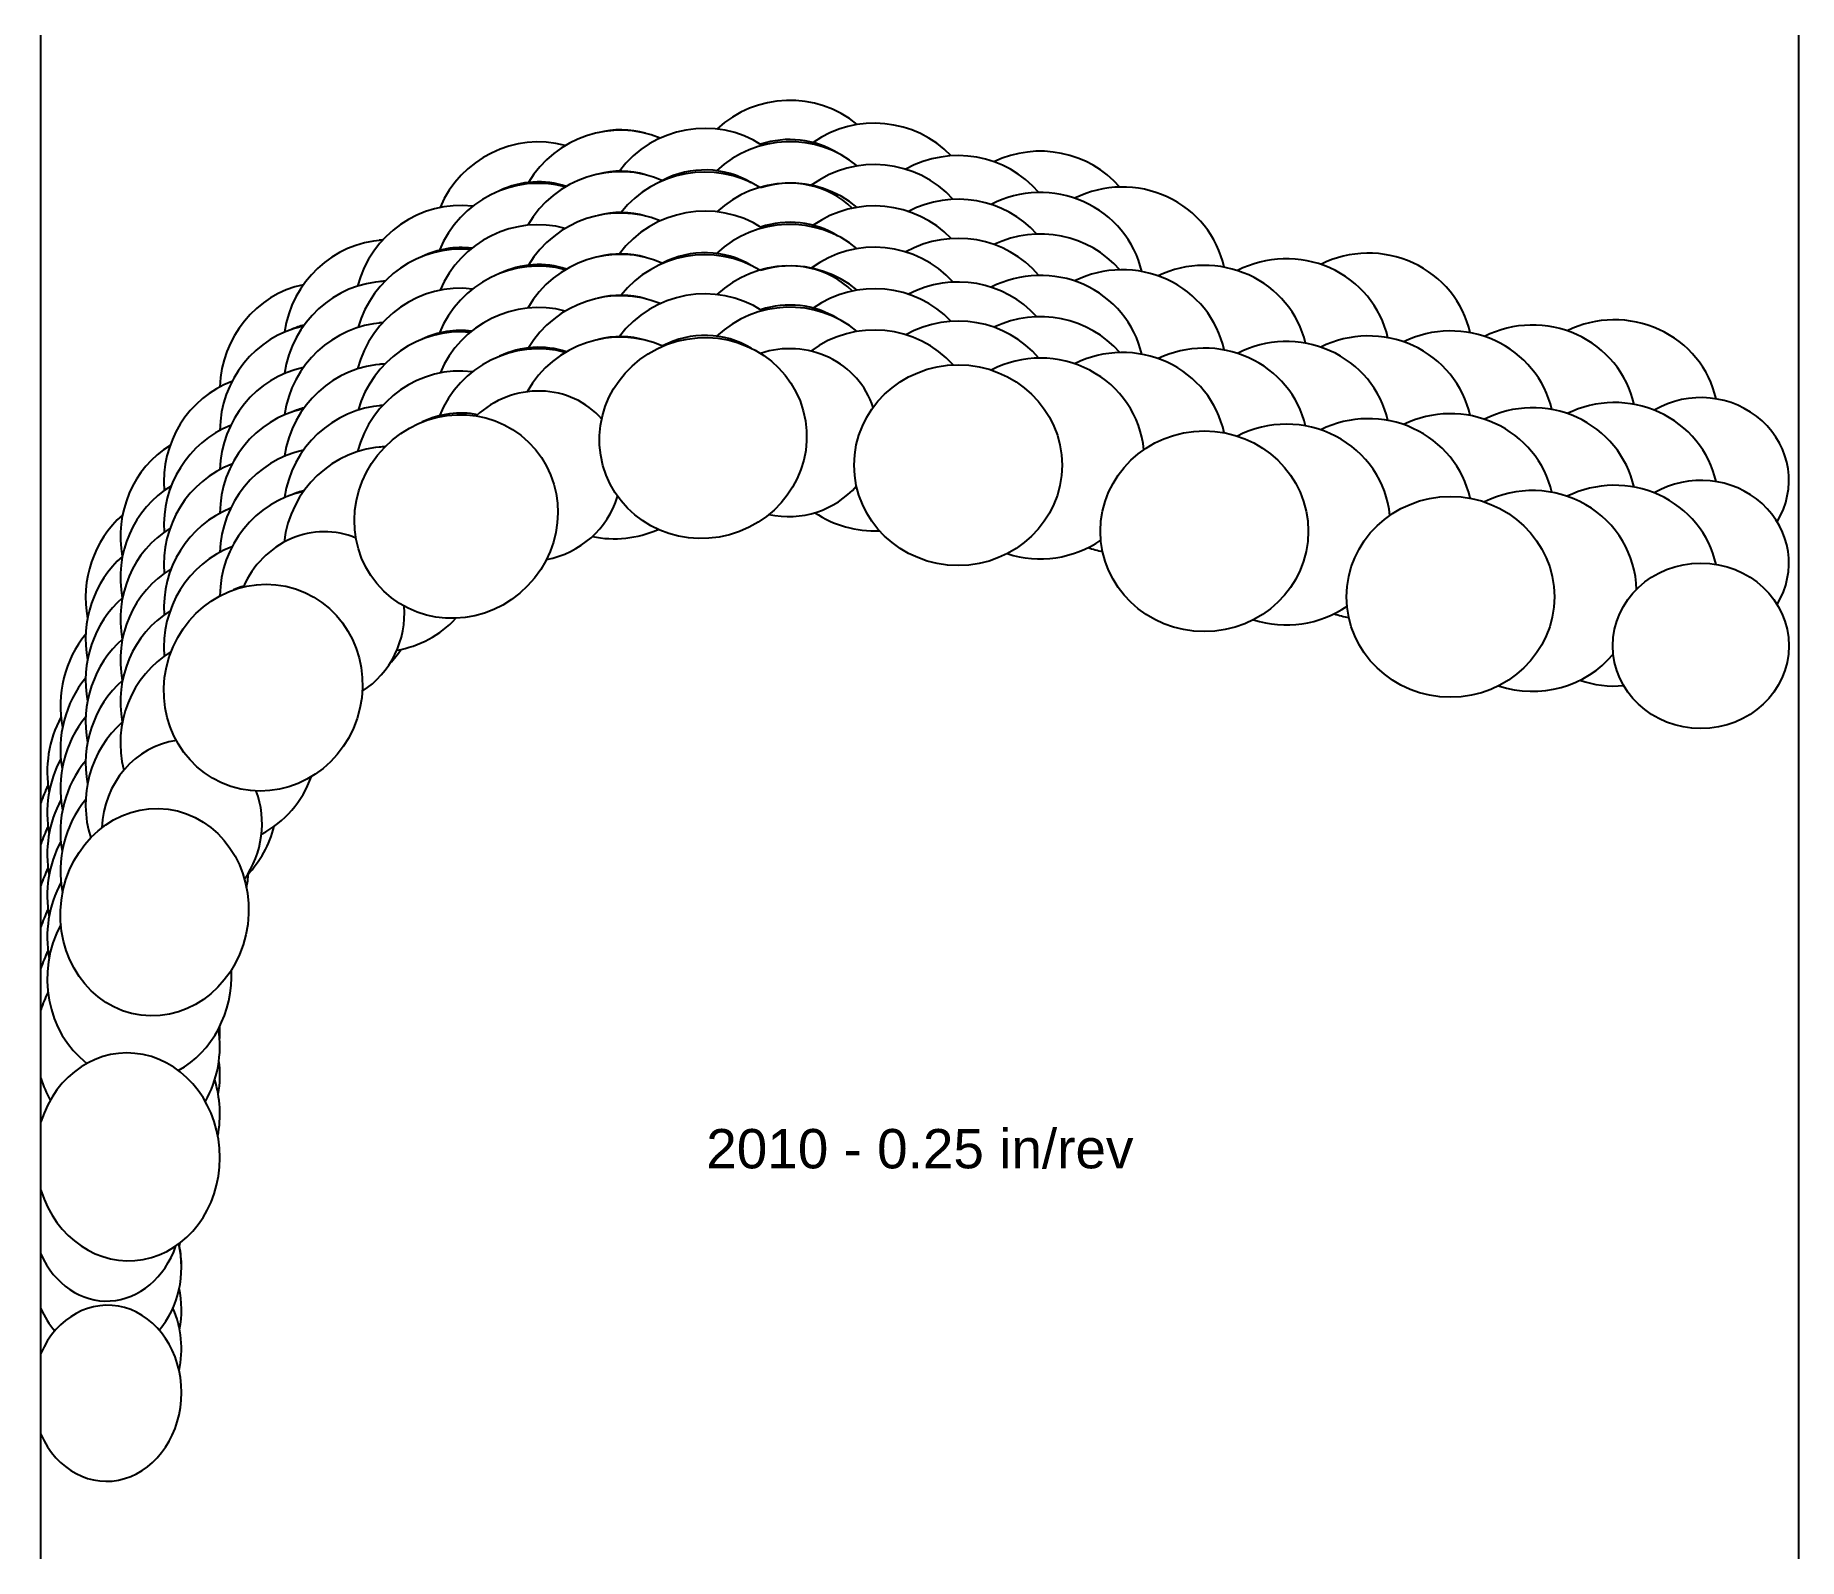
# Model space of a CAD drawing. Header units: inches. Extents: x -5.33 to 0, y -3.46 to 1.15.
import ezdxf
from ezdxf.enums import TextEntityAlignment as Align

# ---------------------------------------------------------------- set-up
doc = ezdxf.new("R2010")
doc.units = ezdxf.units.IN
doc.header["$MEASUREMENT"] = 0
for name, color, linetype, true_color in [('Blade_1', 30, 'Continuous', 0xff7f00), ('Blade_2', 7, 'Continuous', 0xcccc00), ('Blade_3', 7, 'Continuous', 0x00cc00), ('Blade_4', 7, 'Continuous', 0x00cccc), ('Blade_5', 7, 'Continuous', 0x0066cc), ('Blade_6', 190, 'Continuous', 0x7f00ff)]:
    doc.layers.add(name, color=color, linetype=linetype, true_color=true_color)
doc.layers.add('Gage_Line', color=7, linetype='Continuous')
doc.styles.get("Standard").update_dxf_attribs({"font": 'arial.ttf'})

msp = doc.modelspace()

# ---------------------------------------------------------------- linework, layer by layer
at = {"layer": 'Blade_1'}
for centre, major_axis, ratio, start_param, end_param in [((-3.3112, 0.4304), (0.3029, 0.0826), 0.964646, 7.018395, 8.508985), ((-3.0515, 0.4467), (0.2649, 0.0243), 0.953354, 6.964615, 8.095715), ((-2.5405, 0.3484), (0.314, 0), 0.965926, 6.995986, 8.351862), ((-4.0577, 0.1932), (0.2189, 0.2251), 0.95897, 6.937275, 8.369278), ((-3.3112, 0.1804), (0.3029, 0.0826), 0.964646, 7.018395, 8.508985), ((-3.0515, 0.1967), (0.2649, 0.0243), 0.953354, 6.964615, 8.095715), ((-2.5405, 0.0984), (0.314, 0), 0.965926, 6.995986, 8.351862), ((-1.7963, 0.1487), (0.314, 0), 0.965926, 6.510348, 8.315589), ((-4.0577, -0.0568), (0.2189, 0.2251), 0.95897, 6.937275, 8.369278), ((-1.0525, -0.0495), (0.314, 0), 0.965926, 6.502228, 8.322701), ((-3.0515, -0.0533), (0.2649, 0.0243), 0.953354, 6.492933, 8.095715), ((-1.7963, -0.1013), (0.314, 0), 0.965926, 6.510348, 8.315589), ((-3.8204, -0.1841), (0.2222, 0.1462), 0.949116, 6.410498, 8.034357), ((-0.2958, -0.1975), (0.266, 0), 0.939693, 5.75949, 8.411924), ((-1.0525, -0.2995), (0.314, 0), 0.965926, 6.502228, 8.322701), ((-4.6407, -0.3239), (0.0976, 0.2984), 0.951339, 6.948969, 8.252363), ((-0.2958, -0.4475), (0.266, 0), 0.939693, 5.75949, 8.411924), ((-3.8204, -0.1841), (0.2222, 0.1462), 0.949116, 4.291958, 5.433267), ((-3.0515, -0.0533), (0.2649, 0.0243), 0.953354, 4.394023, 5.498685), ((-4.6407, -0.5739), (0.0976, 0.2984), 0.951339, 6.948969, 8.252363), ((-4.4686, -0.615), (0.1333, 0.2302), 0.941818, 6.396248, 7.980797), ((-4.4686, -0.615), (0.1333, 0.2302), 0.941818, 4.217321, 5.354637), ((-4.9691, -1.0024), (0.0408, 0.3113), 0.904651, 7.247251, 8.187173), ((-4.8865, -1.2468), (0.0642, 0.2581), 0.906033, 6.619615, 8.078495), ((-4.9691, -1.2524), (0.0408, 0.3113), 0.904651, 0.964066, 1.903988), ((-4.8865, -1.2468), (0.0642, 0.2581), 0.906033, 4.305359, 5.365012), ((-5.0498, -2.2416), (-0.0108, 0.3138), 0.88604, 1.868061, 7.478879), ((-5.0498, -1.9916), (-0.0108, 0.3138), 0.88604, 4.484327, 4.814983), ((-5.1126, -2.7058), (0.0057, 0.2659), 0.845758, 4.513104, 4.988568), ((-5.1126, -2.9558), (0.0057, 0.2659), 0.845758, 2.072929, 7.402546)]:
    msp.add_ellipse(centre, major_axis=major_axis, ratio=ratio, start_param=start_param, end_param=end_param, dxfattribs=at)
for centre, major_axis, ratio in [((-3.3112, -0.0696), (0.3029, 0.0826), 0.964646), ((-2.5405, -0.1516), (0.314, 0), 0.965926), ((-4.0577, -0.3068), (0.2189, 0.2251), 0.95897), ((-1.7963, -0.3513), (0.314, 0), 0.965926), ((-1.0525, -0.5495), (0.314, 0), 0.965926), ((-4.6407, -0.8239), (0.0976, 0.2984), 0.951339), ((-0.2958, -0.6975), (0.266, 0), 0.939693), ((-4.9691, -1.5024), (0.0408, 0.3113), 0.904651)]:
    msp.add_ellipse(centre, major_axis=major_axis, ratio=ratio, dxfattribs=at)
at = {"layer": 'Blade_2'}
for centre, major_axis, ratio, start_param, end_param in [((-3.5702, 0.4306), (0.2826, 0.1368), 0.963194, 6.961612, 8.472138), ((-3.3112, 0.4863), (0.2584, 0.0631), 0.952453, 7.044413, 8.108137), ((-2.7933, 0.4533), (0.314, 0), 0.965926, 6.994686, 8.507891), ((-2.7933, 0.2033), (0.314, 0), 0.965926, 6.994686, 8.507891), ((-4.0576, 0.2473), (0.1956, 0.1803), 0.946849, 6.953369, 7.542625), ((-3.5702, 0.1806), (0.2826, 0.1368), 0.963194, 6.961612, 8.472138), ((-3.3112, 0.2363), (0.2584, 0.0631), 0.952453, 7.044413, 8.108137), ((-4.2744, 0.0946), (0.1801, 0.2572), 0.956455, 6.909897, 8.343969), ((-3.5702, -0.0694), (0.2826, 0.1368), 0.963194, 6.961612, 8.482908), ((-2.7933, -0.0467), (0.314, 0), 0.965926, 6.994686, 8.51346), ((-4.0576, -0.0027), (0.1956, 0.1803), 0.946849, 6.953369, 7.542625), ((-3.3112, -0.0137), (0.2584, 0.0631), 0.952453, 7.044413, 8.108137), ((-4.2744, -0.1554), (0.1801, 0.2572), 0.956455, 6.909897, 8.343969), ((-4.0576, -0.2527), (0.1956, 0.1803), 0.946849, 6.884925, 7.542625), ((-4.2744, -0.4054), (0.1801, 0.2572), 0.956455, 6.909897, 8.375296), ((-4.7737, -0.4858), (0.0596, 0.3083), 0.949225, 6.991786, 8.251503), ((-2.7933, -0.0467), (0.314, 0), 0.965926, 4.101689, 4.760123), ((-3.5702, -0.0694), (0.2826, 0.1368), 0.963194, 4.030967, 4.681951), ((-4.7737, -0.7358), (0.0596, 0.3083), 0.949225, 6.991786, 8.251503), ((-4.6405, -0.7706), (0.0996, 0.2466), 0.939314, 6.925099, 7.055725), ((-4.2744, -0.4054), (0.1801, 0.2572), 0.956455, 3.897233, 4.561702), ((-4.7737, -0.9858), (0.0596, 0.3083), 0.949225, 6.991786, 8.31836), ((-5.0148, -1.1982), (0.0218, 0.3132), 0.886634, 1.10047, 1.849601), ((-4.7737, -0.9858), (0.0596, 0.3083), 0.949225, 3.785594, 4.546332), ((-5.0148, -1.4482), (0.0218, 0.3132), 0.886634, 1.10047, 1.849601), ((-5.0148, -1.6982), (0.0218, 0.3132), 0.886634, 1.10047, 2.613996), ((-5.0148, -1.6982), (0.0218, 0.3132), 0.886634, 3.655693, 4.843264), ((-5.1126, -2.4114), (0.0052, 0.2659), 0.845563, 2.070284, 4.346511)]:
    msp.add_ellipse(centre, major_axis=major_axis, ratio=ratio, start_param=start_param, end_param=end_param, dxfattribs=at)
at = {"layer": 'Blade_3'}
for centre, major_axis, ratio, start_param, end_param in [((-3.0515, 0.5223), (0.3122, 0.0333), 0.965559, 7.034621, 8.522963), ((-3.8207, 0.3937), (0.2539, 0.1848), 0.961266, 6.938507, 8.429892), ((-3.57, 0.4817), (0.2436, 0.1068), 0.95102, 7.130483, 7.687055), ((-2.2922, 0.3686), (0.314, 0), 0.965926, 6.498402, 8.34611), ((-3.0515, 0.2723), (0.3122, 0.0333), 0.965559, 7.034621, 8.522963), ((-3.8207, 0.1437), (0.2539, 0.1848), 0.961266, 6.938507, 8.429892), ((-3.57, 0.2317), (0.2436, 0.1068), 0.95102, 7.130483, 7.687055), ((-1.5484, 0.1689), (0.314, 0), 0.965926, 6.497913, 8.345596), ((-2.2922, 0.1186), (0.314, 0), 0.965926, 6.498402, 8.34611), ((-4.274, 0.1442), (0.1655, 0.2083), 0.944366, 6.976582, 7.046596), ((-3.0515, 0.0223), (0.3122, 0.0333), 0.965559, 7.034621, 8.522963), ((-4.4691, -0.0361), (0.1394, 0.2813), 0.953875, 6.9286, 8.329674), ((-0.8046, -0.0316), (0.314, 0), 0.965926, 6.494882, 8.335729), ((-3.8207, -0.1063), (0.2539, 0.1848), 0.961266, 6.938507, 8.429892), ((-3.57, -0.0183), (0.2436, 0.1068), 0.95102, 7.130483, 7.687055), ((-1.5484, -0.0811), (0.314, 0), 0.965926, 6.497913, 8.345596), ((-2.2922, -0.1314), (0.314, 0), 0.965926, 6.370502, 8.34611), ((-4.274, -0.1058), (0.1655, 0.2083), 0.944366, 6.976582, 7.046596), ((-4.4691, -0.2861), (0.1394, 0.2813), 0.953875, 6.9286, 8.329674), ((-0.8046, -0.2816), (0.314, 0), 0.965926, 6.494882, 8.335729), ((-1.5484, -0.3311), (0.314, 0), 0.965926, 6.375253, 8.345596), ((-4.274, -0.3558), (0.1655, 0.2083), 0.944366, 6.976582, 7.046596), ((-4.4691, -0.5361), (0.1394, 0.2813), 0.953875, 6.9286, 8.329674), ((-0.8046, -0.5316), (0.314, 0), 0.965926, 6.297181, 8.335729), ((-2.2922, -0.1314), (0.314, 0), 0.965926, 4.388492, 5.334945), ((-4.887, -0.6678), (0.0613, 0.308), 0.921541, 7.160021, 8.267644), ((-1.5484, -0.3311), (0.314, 0), 0.965926, 4.389357, 5.335469), ((-4.887, -0.9178), (0.0613, 0.308), 0.921541, 7.160021, 8.267644), ((-4.4691, -0.5361), (0.1394, 0.2813), 0.953875, 4.3944, 4.567927), ((-0.8046, -0.5316), (0.314, 0), 0.965926, 4.380146, 5.60298), ((-4.887, -1.1678), (0.0613, 0.308), 0.921541, 7.160021, 8.393084), ((-5.0498, -1.403), (-0.0108, 0.3138), 0.88604, 1.009996, 1.195693), ((-4.887, -1.1678), (0.0613, 0.308), 0.921541, 4.106838, 4.652047), ((-5.0498, -1.653), (-0.0108, 0.3138), 0.88604, 1.009996, 1.195693), ((-5.0498, -1.903), (-0.0108, 0.3138), 0.88604, 1.009996, 1.195693), ((-5.0498, -1.903), (-0.0108, 0.3138), 0.88604, 4.10399, 4.838434), ((-5.0498, -1.903), (-0.0108, 0.3138), 0.88604, 1.868061, 2.101358), ((-5.1126, -2.5764), (0.0052, 0.2659), 0.845563, 3.941898, 5.003189), ((-5.1126, -2.5764), (0.0052, 0.2659), 0.845563, 2.070284, 2.388256)]:
    msp.add_ellipse(centre, major_axis=major_axis, ratio=ratio, start_param=start_param, end_param=end_param, dxfattribs=at)
at = {"layer": 'Blade_4'}
for centre, major_axis, ratio, start_param, end_param in [((-3.3112, 0.5623), (0.3029, 0.0826), 0.964646, 6.989124, 8.53731), ((-3.0515, 0.5786), (0.2649, 0.0243), 0.953354, 7.184653, 8.095715), ((-2.5405, 0.4804), (0.314, 0), 0.965926, 6.966705, 8.381239), ((-3.8204, 0.4479), (0.2222, 0.1462), 0.949116, 6.920361, 7.711858), ((-4.0577, 0.3251), (0.2189, 0.2251), 0.95897, 6.912415, 8.394567), ((-3.3112, 0.3123), (0.3029, 0.0826), 0.964646, 6.989124, 8.53731), ((-3.0515, 0.3286), (0.2649, 0.0243), 0.953354, 7.184653, 8.095715), ((-2.5405, 0.2304), (0.314, 0), 0.965926, 6.966705, 8.381239), ((-3.8204, 0.1979), (0.2222, 0.1462), 0.949116, 6.920361, 7.711858), ((-4.0577, 0.0751), (0.2189, 0.2251), 0.95897, 6.912415, 8.394567), ((-3.3112, 0.0623), (0.3029, 0.0826), 0.964646, 6.989124, 8.53731), ((-3.0515, 0.0786), (0.2649, 0.0243), 0.953354, 7.184653, 8.095715), ((-4.4686, 0.017), (0.1333, 0.2302), 0.941818, 7.026358, 7.176028), ((-2.5405, -0.0196), (0.314, 0), 0.965926, 6.966705, 8.381239), ((-3.8204, -0.0521), (0.2222, 0.1462), 0.949116, 6.920361, 7.711858), ((-4.0577, -0.1749), (0.2189, 0.2251), 0.95897, 6.912415, 8.394567), ((-4.6407, -0.192), (0.0976, 0.2984), 0.951339, 6.933929, 8.273559), ((-4.4686, -0.233), (0.1333, 0.2302), 0.941818, 7.026358, 7.176028), ((-4.6407, -0.442), (0.0976, 0.2984), 0.951339, 6.933929, 8.273559), ((-4.4686, -0.483), (0.1333, 0.2302), 0.941818, 7.026358, 7.176028), ((-4.6407, -0.692), (0.0976, 0.2984), 0.951339, 6.933929, 8.273559), ((-4.9691, -0.8704), (0.0408, 0.3113), 0.904651, 0.962779, 1.9266), ((-4.9691, -1.1204), (0.0408, 0.3113), 0.904651, 0.962779, 1.9266), ((-4.9691, -1.3704), (0.0408, 0.3113), 0.904651, 0.962779, 1.9266), ((-4.9691, -1.3704), (0.0408, 0.3113), 0.904651, 4.64403, 4.780267), ((-5.0498, -1.8596), (-0.0108, 0.3138), 0.88604, 4.604319, 4.721309), ((-5.0498, -2.1096), (-0.0108, 0.3138), 0.88604, 4.461755, 5.008776), ((-5.1126, -2.5739), (0.0052, 0.2659), 0.845563, 4.730802, 4.967863), ((-5.1126, -2.8239), (0.0052, 0.2659), 0.845563, 1.110128, 1.11767), ((-5.1126, -2.8239), (0.0052, 0.2659), 0.845563, 4.4857, 5.219419)]:
    msp.add_ellipse(centre, major_axis=major_axis, ratio=ratio, start_param=start_param, end_param=end_param, dxfattribs=at)
at = {"layer": 'Blade_5'}
for centre, major_axis, ratio, start_param, end_param in [((-2.7933, 0.5783), (0.314, 0), 0.965926, 7.023819, 8.485117), ((-3.5702, 0.5556), (0.2826, 0.1368), 0.963194, 6.989752, 8.455095), ((-2.0442, 0.3855), (0.314, 0), 0.965926, 6.485664, 8.331143), ((-3.5702, 0.3056), (0.2826, 0.1368), 0.963194, 6.989752, 8.455095), ((-2.7933, 0.3283), (0.314, 0), 0.965926, 7.023819, 8.485117), ((-4.2744, 0.2196), (0.1801, 0.2572), 0.956455, 6.932574, 8.343969), ((-1.3004, 0.1856), (0.314, 0), 0.965926, 6.491512, 8.330549), ((-2.0442, 0.1355), (0.314, 0), 0.965926, 6.485664, 8.331143), ((-3.5702, 0.0556), (0.2826, 0.1368), 0.963194, 6.989752, 8.455095), ((-2.7933, 0.0783), (0.314, 0), 0.965926, 7.023819, 8.485117), ((-4.2744, -0.0304), (0.1801, 0.2572), 0.956455, 6.932574, 8.343969), ((-0.5566, -0.0157), (0.314, 0), 0.965926, 6.497233, 8.326866), ((-1.3004, -0.0644), (0.314, 0), 0.965926, 6.491512, 8.330549), ((-2.0442, -0.1145), (0.314, 0), 0.965926, 6.485664, 8.331143), ((-4.2744, -0.2804), (0.1801, 0.2572), 0.956455, 6.932574, 8.343969), ((-1.3004, -0.3144), (0.314, 0), 0.965926, 6.491512, 8.330549), ((-0.5566, -0.2657), (0.314, 0), 0.965926, 6.497233, 8.326866), ((-4.7737, -0.3608), (0.0596, 0.3083), 0.949225, 7.004525, 8.251503), ((-0.5566, -0.5157), (0.314, 0), 0.965926, 6.497233, 8.326866), ((-4.7737, -0.6108), (0.0596, 0.3083), 0.949225, 7.004525, 8.251503), ((-2.0442, -0.1145), (0.314, 0), 0.965926, 4.375501, 4.521147), ((-4.7737, -0.8608), (0.0596, 0.3083), 0.949225, 7.004525, 8.251503), ((-1.3004, -0.3144), (0.314, 0), 0.965926, 4.374942, 4.522362), ((-0.5566, -0.5157), (0.314, 0), 0.965926, 4.371468, 4.800622), ((-5.0148, -1.0732), (0.0218, 0.3132), 0.886634, 1.096717, 1.849601), ((-5.0148, -1.3232), (0.0218, 0.3132), 0.886634, 1.096717, 1.849601), ((-5.0148, -1.5732), (0.0218, 0.3132), 0.886634, 1.096717, 1.849601)]:
    msp.add_ellipse(centre, major_axis=major_axis, ratio=ratio, start_param=start_param, end_param=end_param, dxfattribs=at)
at = {"layer": 'Blade_6'}
for centre, major_axis, ratio, start_param, end_param in [((-3.0515, 0.6473), (0.3122, 0.0333), 0.965559, 7.034621, 8.519145), ((-3.8207, 0.5187), (0.2539, 0.1848), 0.961266, 6.938507, 8.416007), ((-3.57, 0.6067), (0.2436, 0.1068), 0.95102, 7.130483, 7.687055), ((-2.2922, 0.4936), (0.314, 0), 0.965926, 6.98168, 8.31643), ((-3.0515, 0.3973), (0.3122, 0.0333), 0.965559, 7.034621, 8.519145), ((-3.8207, 0.2687), (0.2539, 0.1848), 0.961266, 6.938507, 8.416007), ((-3.57, 0.3567), (0.2436, 0.1068), 0.95102, 7.130483, 7.687055), ((-2.2922, 0.2436), (0.314, 0), 0.965926, 6.98168, 8.31643), ((-4.274, 0.2692), (0.1655, 0.2083), 0.944366, 7.003987, 7.046596), ((-3.0515, 0.1473), (0.3122, 0.0333), 0.965559, 7.034621, 8.519145), ((-4.4691, 0.0889), (0.1394, 0.2813), 0.953875, 6.9286, 8.307181), ((-3.8207, 0.0187), (0.2539, 0.1848), 0.961266, 6.938507, 8.416007), ((-3.57, 0.1067), (0.2436, 0.1068), 0.95102, 7.130483, 7.687055), ((-2.2922, -0.0064), (0.314, 0), 0.965926, 6.98168, 8.31643), ((-4.274, 0.0192), (0.1655, 0.2083), 0.944366, 7.003987, 7.046596), ((-4.4691, -0.1611), (0.1394, 0.2813), 0.953875, 6.9286, 8.307181), ((-4.274, -0.2308), (0.1655, 0.2083), 0.944366, 7.003987, 7.046596), ((-4.4691, -0.4111), (0.1394, 0.2813), 0.953875, 6.9286, 8.307181), ((-4.887, -0.5428), (0.0613, 0.308), 0.921541, 7.160021, 8.267644), ((-4.887, -0.7928), (0.0613, 0.308), 0.921541, 7.160021, 8.267644), ((-4.887, -1.0428), (0.0613, 0.308), 0.921541, 7.160021, 8.267644), ((-5.0498, -1.278), (-0.0108, 0.3138), 0.88604, 1.009996, 1.195693), ((-5.0498, -1.528), (-0.0108, 0.3138), 0.88604, 1.009996, 1.195693), ((-5.0498, -1.778), (-0.0108, 0.3138), 0.88604, 1.009996, 1.195693), ((-5.1126, -2.4514), (0.0052, 0.2659), 0.845563, 4.498372, 4.539114)]:
    msp.add_ellipse(centre, major_axis=major_axis, ratio=ratio, start_param=start_param, end_param=end_param, dxfattribs=at)
at = {"layer": 'Gage_Line'}
for p, q in [((-5.3125, -3.4558), (-5.3125, 1.1473)), ((0, -3.4558), (0, 1.1473))]:
    msp.add_line(p, q, dxfattribs=at)

# ---------------------------------------------------------------- texts
msp.add_text('2010 - 0.25 in/rev', height=0.11875).set_placement((-2.6562, -2.2169), align=Align.MIDDLE_CENTER)

doc.saveas('drawing.dxf')
